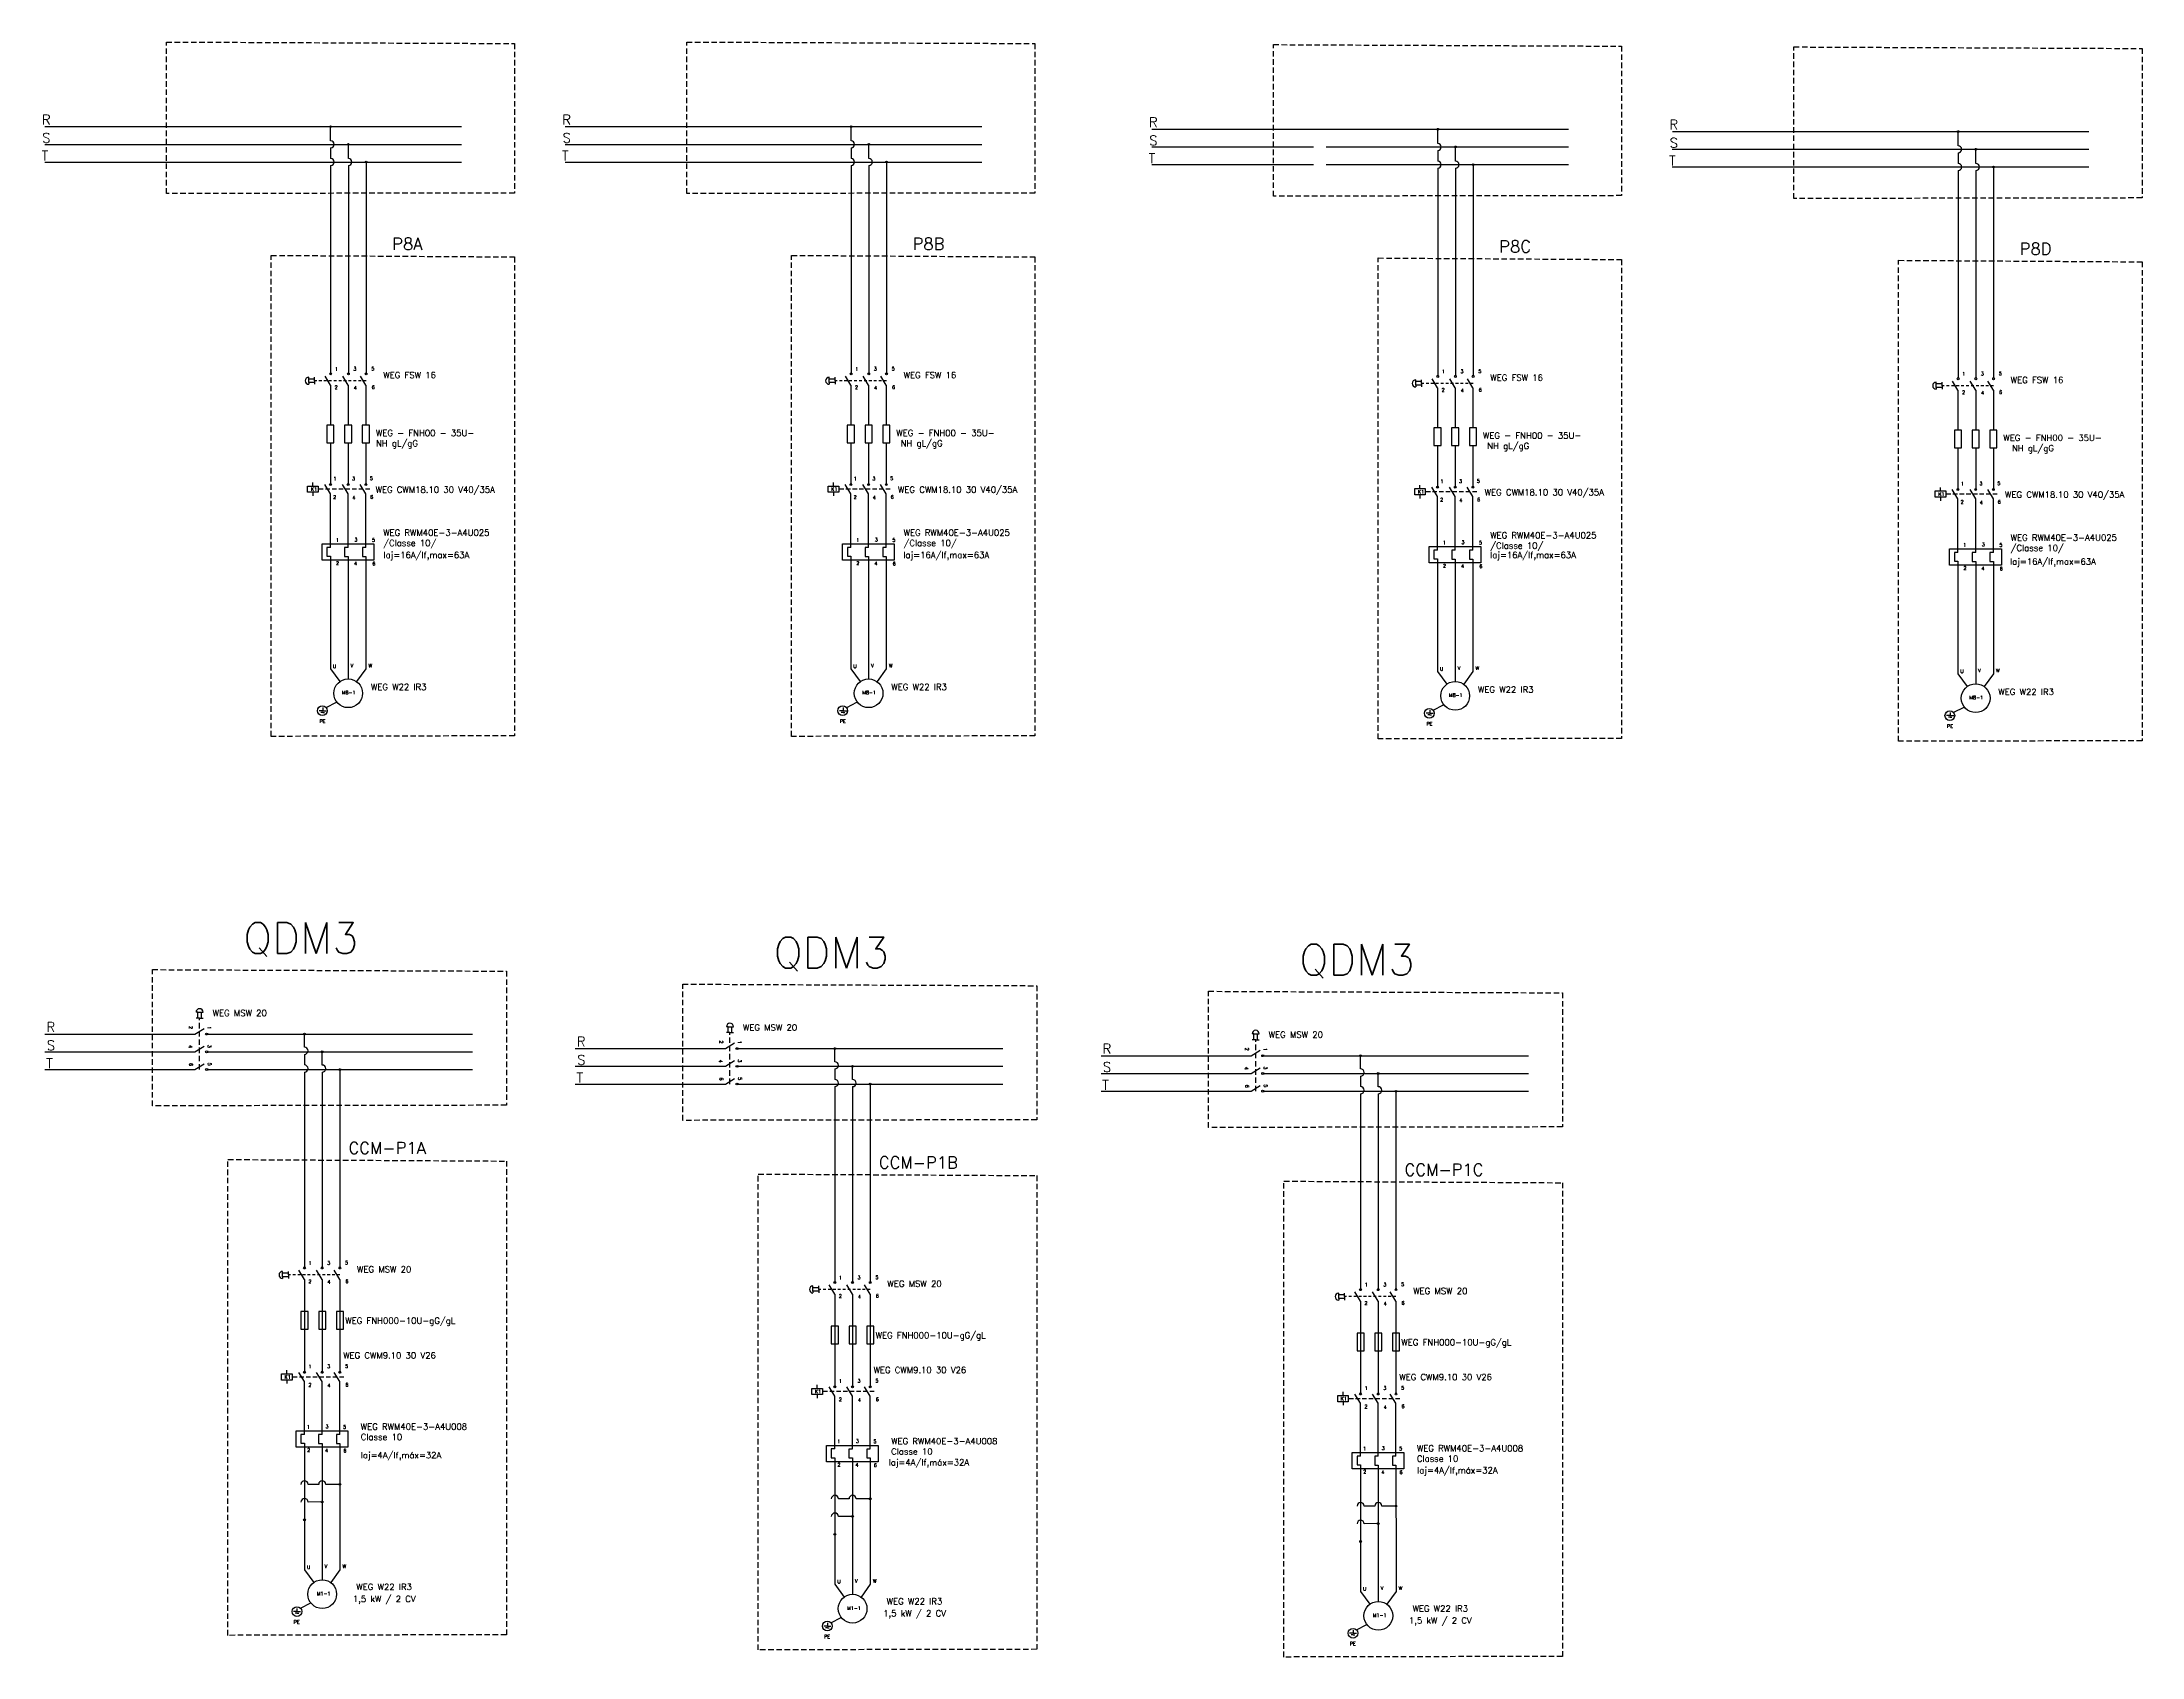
# Model space of a CAD drawing. Extents: x -259 to 641, y -96 to 322.
# Drawn here: x -259.5 to -163.7, y 71.9 to 145.6 of the extents above; entities that cross this region are included whole.
import ezdxf

# ---------------------------------------------------------------- set-up
doc = ezdxf.new("R2010")
doc.units = 0
doc.header["$MEASUREMENT"] = 0
doc.linetypes.add('DASHED2', pattern=[0.375, 0.25, -0.125])
doc.linetypes.add('HIDDEN', pattern=[0.375, 0.25, -0.125])
doc.layers.add('_COTAS', color=4, linetype='Continuous')
doc.layers.add('ELET_TRIFILAR_TEXTO', color=4, linetype='Continuous')
doc.layers.add('ELET_TRIFILAR_DESENHO', color=5, linetype='Continuous', plot=False)
doc.styles.add('ROMANS', font='romans')

# ---------------------------------------------------------------- blocks, each defined once
blk = doc.blocks.new('Nome - Contatos')
at = {"layer": 'ELET_TRIFILAR_TEXTO', "linetype": 'Continuous', "char_height": 0.2, "attachment_point": 1, "style": 'ROMANS'}
for s, insert in [('1', (142.46, 124.18)), ('3', (143.51, 124.19)), ('5', (144.52, 124.2)), ('2', (142.45, 123.14)), ('4', (143.53, 123.11)), ('6', (144.54, 123.15))]:
    blk.add_mtext_dynamic_manual_height_columns(s, width=0.3117, gutter_width=1.9, heights=[0.262], dxfattribs=dict(at, insert=insert))
blk = doc.blocks.new('Contator')
at = {"layer": 'ELET_TRIFILAR_DESENHO', "linetype": 'Continuous'}
for p, q in [((150.05, 112), (150.05, 112.2)), ((150.05, 111.65), (150.05, 111.45)), ((151.04, 111.56), (150.72, 112.08)), ((150.99, 112.13), (151.09, 112.13)), ((152.04, 111.56), (151.72, 112.08)), ((151.99, 112.13), (152.09, 112.13)), ((153.04, 111.56), (152.72, 112.08)), ((152.99, 112.13), (153.09, 112.13))]:
    blk.add_line(p, q, dxfattribs=at)
at = {"layer": 'ELET_TRIFILAR_DESENHO', "linetype": 'DASHED2'}
blk.add_line((153.26, 111.82), (150.35, 111.82), dxfattribs=at)
at = {"layer": 'ELET_TRIFILAR_DESENHO', "linetype": 'Continuous'}
blk.add_lwpolyline([(149.75, 112), (150.35, 112), (150.35, 111.65), (149.75, 111.65)], close=True, dxfattribs=at)
for centre in [(151.04, 112.08), (152.04, 112.08), (153.04, 112.08)]:
    blk.add_circle(centre, 0.05, dxfattribs=at)
blk = doc.blocks.new('Rele Termico')
at = {"layer": 'ELET_TRIFILAR_DESENHO', "linetype": 'Continuous'}
for p, q in [((151.04, 108.82), (150.84, 108.82)), ((150.84, 108.82), (150.84, 108.32)), ((150.84, 108.32), (151.04, 108.32)), ((152.04, 108.81), (151.84, 108.81)), ((151.84, 108.81), (151.84, 108.31)), ((151.84, 108.31), (152.04, 108.31)), ((153.04, 108.81), (152.84, 108.81)), ((152.84, 108.81), (152.84, 108.31)), ((152.84, 108.31), (153.04, 108.31))]:
    blk.add_line(p, q, dxfattribs=at)
blk.add_lwpolyline([(150.57, 109.02), (153.49, 109.02), (153.49, 108.1), (150.57, 108.1)], close=True, dxfattribs=at)
blk = doc.blocks.new('Nome - Termico')
at = {"layer": 'ELET_TRIFILAR_TEXTO', "linetype": 'Continuous', "char_height": 0.2, "attachment_point": 1, "style": 'ROMANS'}
for s, insert in [('1', (149.77, 110.74)), ('3', (150.82, 110.76)), ('5', (151.81, 110.74)), ('2', (149.78, 109.43)), ('4', (150.8, 109.41)), ('6', (151.83, 109.4))]:
    blk.add_mtext_dynamic_manual_height_columns(s, width=0.3117, gutter_width=1.9, heights=[0.262], dxfattribs=dict(at, insert=insert))
blk = doc.blocks.new('Fusíveis')
at = {"layer": 'ELET_TRIFILAR_DESENHO', "linetype": 'Continuous'}
for p, q in [((143.68, 121.38), (143.48, 121.38)), ((143.48, 121.38), (143.48, 120.38)), ((143.88, 121.38), (143.68, 121.38)), ((143.88, 120.38), (143.88, 121.38)), ((144.68, 121.38), (144.48, 121.38)), ((144.48, 121.38), (144.48, 120.38)), ((144.88, 121.38), (144.68, 121.38)), ((144.88, 120.38), (144.88, 121.38)), ((145.68, 121.38), (145.48, 121.38)), ((145.48, 121.38), (145.48, 120.38)), ((145.88, 121.38), (145.68, 121.38)), ((145.88, 120.38), (145.88, 121.38)), ((143.48, 120.38), (143.88, 120.38)), ((144.48, 120.38), (144.88, 120.38)), ((145.48, 120.38), (145.88, 120.38))]:
    blk.add_line(p, q, dxfattribs=at)

msp = doc.modelspace()

# ---------------------------------------------------------------- hatches: boundary and pattern name
at = {"layer": 'ELET_TRIFILAR_DESENHO', "linetype": 'Continuous'}
h = msp.add_hatch(color=256, dxfattribs=at)
h.dxf.hatch_style = 1
h.paths.add_polyline_path([(-246.267, 141.72, 1), (-246.348, 141.72, 1)])
h = msp.add_hatch(color=256, dxfattribs=at)
h.dxf.hatch_style = 1
h.paths.add_polyline_path([(-245.459, 140.912, 1), (-245.54, 140.912, 1)])
h = msp.add_hatch(color=256, dxfattribs=at)
h.dxf.hatch_style = 1
h.paths.add_polyline_path([(-222.527, 141.72, 1), (-222.607, 141.72, 1)])
h = msp.add_hatch(color=256, dxfattribs=at)
h.dxf.hatch_style = 1
h.paths.add_polyline_path([(-221.719, 140.912, 1), (-221.799, 140.912, 1)])
h = msp.add_hatch(color=256, dxfattribs=at)
h.dxf.hatch_style = 1
h.paths.add_polyline_path([(-195.764, 141.601, 1), (-195.845, 141.601, 1)])
h = msp.add_hatch(color=256, dxfattribs=at)
h.dxf.hatch_style = 1
h.paths.add_polyline_path([(-194.956, 140.793, 1), (-195.037, 140.793, 1)])
h = msp.add_hatch(color=256, dxfattribs=at)
h.dxf.hatch_style = 1
h.paths.add_polyline_path([(-172.022, 141.495, 1), (-172.103, 141.495, 1)])
h = msp.add_hatch(color=256, dxfattribs=at)
h.dxf.hatch_style = 1
h.paths.add_polyline_path([(-244.732, 140.105), (-244.651, 140.105, 1)])
h.paths.add_polyline_path([(-244.692, 140.105), (-244.692, 140.064, 0.414214), (-244.651, 140.105)])
h.paths.add_polyline_path([(-244.692, 140.064), (-244.692, 140.105), (-244.732, 140.105, 0.414214)])
h = msp.add_hatch(color=256, dxfattribs=at)
h.dxf.hatch_style = 1
h.paths.add_polyline_path([(-220.992, 140.105), (-220.911, 140.105, 1)])
h.paths.add_polyline_path([(-220.951, 140.105), (-220.951, 140.064, 0.414214), (-220.911, 140.105)])
h.paths.add_polyline_path([(-220.951, 140.064), (-220.951, 140.105), (-220.992, 140.105, 0.414214)])
h = msp.add_hatch(color=256, dxfattribs=at)
h.dxf.hatch_style = 1
h.paths.add_polyline_path([(-194.229, 139.985), (-194.148, 139.985, 1)])
h.paths.add_polyline_path([(-194.189, 139.985), (-194.189, 139.945, 0.414214), (-194.148, 139.985)])
h.paths.add_polyline_path([(-194.189, 139.945), (-194.189, 139.985), (-194.229, 139.985, 0.414214)])
h = msp.add_hatch(color=256, dxfattribs=at)
h.dxf.hatch_style = 1
h.paths.add_polyline_path([(-171.214, 140.687, 1), (-171.295, 140.687, 1)])
h = msp.add_hatch(color=256, dxfattribs=at)
h.dxf.hatch_style = 1
h.paths.add_polyline_path([(-170.487, 139.879), (-170.407, 139.879, 1)])
h.paths.add_polyline_path([(-170.447, 139.879), (-170.447, 139.839, 0.414214), (-170.407, 139.879)])
h.paths.add_polyline_path([(-170.447, 139.839), (-170.447, 139.879), (-170.487, 139.879, 0.414214)])
h = msp.add_hatch(color=256, dxfattribs=at)
h.dxf.hatch_style = 1
h.paths.add_polyline_path([(-247.462, 100.314, 1), (-247.543, 100.314, 1)])
h = msp.add_hatch(color=256, dxfattribs=at)
h.dxf.hatch_style = 1
h.paths.add_polyline_path([(-223.267, 99.652, 1), (-223.348, 99.652, 1)])
h = msp.add_hatch(color=256, dxfattribs=at)
h.dxf.hatch_style = 1
h.paths.add_polyline_path([(-246.654, 99.506, 1), (-246.735, 99.506, 1)])
h = msp.add_hatch(color=256, dxfattribs=at)
h.dxf.hatch_style = 1
h.paths.add_polyline_path([(-245.928, 98.695), (-245.847, 98.695, 1)])
h.paths.add_polyline_path([(-245.887, 98.695), (-245.887, 98.655, 0.414214), (-245.847, 98.695)])
h.paths.add_polyline_path([(-245.887, 98.655), (-245.887, 98.695), (-245.928, 98.695, 0.414214)])
h = msp.add_hatch(color=256, dxfattribs=at)
h.dxf.hatch_style = 1
h.paths.add_polyline_path([(-222.459, 98.844, 1), (-222.54, 98.844, 1)])
h = msp.add_hatch(color=256, dxfattribs=at)
h.dxf.hatch_style = 1
h.paths.add_polyline_path([(-199.282, 99.326, 1), (-199.363, 99.326, 1)])
h = msp.add_hatch(color=256, dxfattribs=at)
h.dxf.hatch_style = 1
h.paths.add_polyline_path([(-221.733, 98.033), (-221.652, 98.033, 1)])
h.paths.add_polyline_path([(-221.692, 98.033), (-221.692, 97.992, 0.414214), (-221.652, 98.033)])
h.paths.add_polyline_path([(-221.692, 97.992), (-221.692, 98.033), (-221.733, 98.033, 0.414214)])
h = msp.add_hatch(color=256, dxfattribs=at)
h.dxf.hatch_style = 1
h.paths.add_polyline_path([(-198.475, 98.518, 1), (-198.555, 98.518, 1)])
h = msp.add_hatch(color=256, dxfattribs=at)
h.dxf.hatch_style = 1
h.paths.add_polyline_path([(-197.748, 97.707), (-197.668, 97.707, 1)])
h.paths.add_polyline_path([(-197.708, 97.707), (-197.708, 97.666, 0.414214), (-197.668, 97.707)])
h.paths.add_polyline_path([(-197.708, 97.666), (-197.708, 97.707), (-197.748, 97.707, 0.414214)])
h = msp.add_hatch(color=256, dxfattribs=at)
h.dxf.hatch_style = 1
h.paths.add_polyline_path([(-245.927, 79.77, -1), (-245.846, 79.77, -1)])
h = msp.add_hatch(color=256, dxfattribs=at)
h.dxf.hatch_style = 1
h.paths.add_polyline_path([(-246.654, 78.968, 1), (-246.735, 78.968, 1)])
h = msp.add_hatch(color=256, dxfattribs=at)
h.dxf.hatch_style = 1
h.paths.add_polyline_path([(-221.732, 79.107, -1), (-221.651, 79.107, -1)])
h = msp.add_hatch(color=256, dxfattribs=at)
h.dxf.hatch_style = 1
h.paths.add_polyline_path([(-197.748, 78.781, -1), (-197.667, 78.781, -1)])
h = msp.add_hatch(color=256, dxfattribs=at)
h.dxf.hatch_style = 1
h.paths.add_polyline_path([(-247.462, 78.151, 1), (-247.543, 78.151, 1)])
h = msp.add_hatch(color=256, dxfattribs=at)
h.dxf.hatch_style = 1
h.paths.add_polyline_path([(-222.459, 78.306, 1), (-222.54, 78.306, 1)])
h = msp.add_hatch(color=256, dxfattribs=at)
h.dxf.hatch_style = 1
h.paths.add_polyline_path([(-198.475, 77.98, 1), (-198.556, 77.98, 1)])
h = msp.add_hatch(color=256, dxfattribs=at)
h.dxf.hatch_style = 1
h.paths.add_polyline_path([(-223.267, 77.488, 1), (-223.348, 77.488, 1)])
h = msp.add_hatch(color=256, dxfattribs=at)
h.dxf.hatch_style = 1
h.paths.add_polyline_path([(-199.283, 77.162, 1), (-199.364, 77.162, 1)])

# ---------------------------------------------------------------- linework, layer by layer
for p, q in [((-259.35, 140.912), (-251.404, 140.912)), ((-259.343, 141.72), (-251.404, 141.72)), ((-251.404, 141.72), (-240.337, 141.72)), ((-251.404, 140.912), (-240.337, 140.912)), ((-246.308, 141.074), (-246.308, 141.72)), ((-245.5, 140.266), (-245.5, 140.912)), ((-235.609, 140.912), (-227.663, 140.912)), ((-235.602, 141.72), (-227.663, 141.72)), ((-227.663, 141.72), (-216.597, 141.72)), ((-227.663, 140.912), (-216.597, 140.912)), ((-222.567, 141.074), (-222.567, 141.72)), ((-221.759, 140.266), (-221.759, 140.912)), ((-208.84, 141.601), (-200.9, 141.601)), ((-200.9, 141.601), (-189.834, 141.601)), ((-195.804, 140.955), (-195.804, 141.601)), ((-185.098, 141.495), (-177.159, 141.495)), ((-177.159, 141.495), (-166.093, 141.495)), ((-172.063, 140.849), (-172.063, 141.495)), ((-259.35, 140.105), (-251.404, 140.105)), ((-251.404, 140.105), (-240.337, 140.105)), ((-246.308, 140.751), (-246.308, 140.266)), ((-246.308, 139.943), (-246.308, 134.972)), ((-245.5, 139.943), (-245.5, 134.972)), ((-244.692, 140.105), (-244.692, 134.972)), ((-235.609, 140.105), (-227.663, 140.105)), ((-227.663, 140.105), (-216.597, 140.105)), ((-222.567, 140.751), (-222.567, 140.266)), ((-222.567, 139.943), (-222.567, 134.972)), ((-221.759, 139.943), (-221.759, 134.972)), ((-220.951, 140.105), (-220.951, 134.972)), ((-208.847, 140.793), (-201.464, 140.793)), ((-208.847, 139.985), (-201.464, 139.985)), ((-200.9, 140.793), (-189.834, 140.793)), ((-200.9, 139.985), (-189.834, 139.985)), ((-195.804, 140.632), (-195.804, 140.147)), ((-194.997, 140.147), (-194.997, 140.793)), ((-194.189, 139.985), (-194.189, 134.853)), ((-185.105, 140.687), (-177.159, 140.687)), ((-185.105, 139.879), (-177.159, 139.879)), ((-177.159, 140.687), (-166.093, 140.687)), ((-177.159, 139.879), (-166.093, 139.879)), ((-172.063, 140.526), (-172.063, 140.041)), ((-171.255, 140.041), (-171.255, 140.687)), ((-170.447, 139.879), (-170.447, 134.747)), ((-195.804, 139.824), (-195.804, 134.853)), ((-194.997, 139.824), (-194.997, 134.853)), ((-172.063, 139.718), (-172.063, 134.747)), ((-171.255, 139.718), (-171.255, 134.747)), ((-246.308, 134.972), (-246.308, 130.479)), ((-245.5, 134.972), (-245.5, 130.479)), ((-244.692, 134.972), (-244.692, 130.479)), ((-222.567, 134.972), (-222.567, 130.479)), ((-221.759, 134.972), (-221.759, 130.479)), ((-220.951, 134.972), (-220.951, 130.479)), ((-195.804, 134.853), (-195.804, 130.36)), ((-194.997, 134.853), (-194.997, 130.36)), ((-194.189, 134.853), (-194.189, 130.36)), ((-172.063, 134.747), (-172.063, 130.254)), ((-171.255, 134.747), (-171.255, 130.254)), ((-170.447, 134.747), (-170.447, 130.254)), ((-246.314, 129.925), (-246.565, 130.334)), ((-246.348, 130.477), (-246.266, 130.477)), ((-245.506, 129.925), (-245.757, 130.334)), ((-245.54, 130.477), (-245.458, 130.477)), ((-244.698, 129.925), (-244.949, 130.334)), ((-244.732, 130.477), (-244.65, 130.477)), ((-222.574, 129.925), (-222.824, 130.334)), ((-222.607, 130.477), (-222.525, 130.477)), ((-221.766, 129.925), (-222.016, 130.334)), ((-221.799, 130.477), (-221.718, 130.477)), ((-220.958, 129.925), (-221.209, 130.334)), ((-220.991, 130.477), (-220.91, 130.477)), ((-195.844, 130.358), (-195.763, 130.358)), ((-195.037, 130.358), (-194.955, 130.358)), ((-194.229, 130.358), (-194.147, 130.358)), ((-246.314, 129.925), (-246.315, 128.097)), ((-245.506, 129.925), (-245.507, 128.097)), ((-244.698, 129.925), (-244.699, 128.097)), ((-222.574, 129.925), (-222.574, 128.097)), ((-221.766, 129.925), (-221.766, 128.097)), ((-220.958, 129.925), (-220.958, 128.097)), ((-195.811, 129.806), (-196.062, 130.215)), ((-195.811, 129.806), (-195.812, 127.978)), ((-195.003, 129.806), (-195.254, 130.215)), ((-195.003, 129.806), (-195.004, 127.978)), ((-194.195, 129.806), (-194.446, 130.215)), ((-194.195, 129.806), (-194.196, 127.978)), ((-172.069, 129.7), (-172.32, 130.109)), ((-172.103, 130.252), (-172.021, 130.252)), ((-172.069, 129.7), (-172.07, 127.872)), ((-171.262, 129.7), (-171.512, 130.109)), ((-171.295, 130.252), (-171.213, 130.252)), ((-171.262, 129.7), (-171.262, 127.872)), ((-170.454, 129.7), (-170.704, 130.109)), ((-170.487, 130.252), (-170.406, 130.252)), ((-170.454, 129.7), (-170.454, 127.872)), ((-246.315, 127.289), (-246.315, 125.428)), ((-245.507, 127.289), (-245.507, 125.428)), ((-244.699, 127.289), (-244.699, 125.428)), ((-222.574, 127.289), (-222.575, 125.428)), ((-221.766, 127.289), (-221.767, 125.428)), ((-220.959, 127.289), (-220.959, 125.428)), ((-195.812, 127.17), (-195.812, 125.309)), ((-195.004, 127.17), (-195.004, 125.309)), ((-194.196, 127.17), (-194.196, 125.309)), ((-172.07, 127.064), (-172.07, 125.203)), ((-171.262, 127.064), (-171.262, 125.203)), ((-170.454, 127.064), (-170.454, 125.203)), ((-245.507, 122.511), (-245.507, 124.967)), ((-244.699, 122.511), (-244.699, 124.967)), ((-221.767, 122.511), (-221.767, 124.967)), ((-220.959, 122.511), (-220.959, 124.967)), ((-195.004, 122.392), (-195.004, 124.848)), ((-194.196, 122.392), (-194.196, 124.848)), ((-171.262, 122.286), (-171.262, 124.742)), ((-170.454, 122.286), (-170.454, 124.742)), ((-246.315, 122.116), (-246.315, 117.921)), ((-245.507, 122.107), (-245.507, 117.464)), ((-244.699, 122.107), (-244.699, 117.921)), ((-222.575, 122.116), (-222.575, 117.921)), ((-221.767, 122.107), (-221.767, 117.464)), ((-220.959, 122.107), (-220.959, 117.921)), ((-195.812, 121.997), (-195.812, 117.802)), ((-195.004, 121.988), (-195.004, 117.345)), ((-194.196, 121.988), (-194.196, 117.802)), ((-172.07, 121.891), (-172.07, 117.696)), ((-171.262, 121.882), (-171.262, 117.239)), ((-170.454, 121.882), (-170.454, 117.696)), ((-246.315, 117.921), (-246.315, 116.978)), ((-244.699, 117.921), (-244.699, 116.978)), ((-222.575, 117.921), (-222.575, 116.978)), ((-220.959, 117.921), (-220.959, 116.978)), ((-246.315, 116.978), (-245.892, 116.396)), ((-245.507, 117.464), (-245.507, 116.521)), ((-244.699, 116.978), (-245.122, 116.396)), ((-222.575, 116.978), (-222.152, 116.396)), ((-221.767, 117.464), (-221.767, 116.521)), ((-220.959, 116.978), (-221.381, 116.396)), ((-195.812, 117.802), (-195.812, 116.859)), ((-195.004, 117.345), (-195.004, 116.401)), ((-194.196, 117.802), (-194.196, 116.859)), ((-172.07, 117.696), (-172.07, 116.753)), ((-171.262, 117.239), (-171.262, 116.296)), ((-170.454, 117.696), (-170.454, 116.753)), ((-195.812, 116.859), (-195.389, 116.276)), ((-194.196, 116.859), (-194.619, 116.276)), ((-172.07, 116.753), (-171.648, 116.171)), ((-170.454, 116.753), (-170.877, 116.171)), ((-246.67, 115.07), (-246.833, 115.07)), ((-246.67, 114.994), (-246.752, 114.994)), ((-246.67, 115.214), (-246.67, 115.07)), ((-246.67, 115.07), (-246.508, 115.07)), ((-246.67, 114.994), (-246.589, 114.994)), ((-246.508, 115.221), (-246.036, 115.462)), ((-222.93, 115.07), (-223.092, 115.07)), ((-222.93, 114.994), (-223.011, 114.994)), ((-222.93, 115.214), (-222.93, 115.07)), ((-222.93, 115.07), (-222.767, 115.07)), ((-222.93, 114.994), (-222.849, 114.994)), ((-222.767, 115.221), (-222.296, 115.462)), ((-196.167, 115.095), (-196.167, 114.951)), ((-196.005, 115.101), (-195.533, 115.343)), ((-172.426, 114.989), (-172.426, 114.845)), ((-172.263, 114.996), (-171.791, 115.237)), ((-196.167, 114.951), (-196.33, 114.951)), ((-196.167, 114.875), (-196.249, 114.875)), ((-196.167, 114.951), (-196.005, 114.951)), ((-196.167, 114.875), (-196.086, 114.875)), ((-172.426, 114.845), (-172.588, 114.845)), ((-172.426, 114.769), (-172.507, 114.769)), ((-172.426, 114.845), (-172.263, 114.845)), ((-172.426, 114.769), (-172.344, 114.769)), ((-252.287, 101.046), (-252.449, 101.046)), ((-252.287, 101.046), (-252.125, 101.046)), ((-259.343, 100.314), (-252.497, 100.314)), ((-252.497, 100.314), (-252.077, 100.572)), ((-252.497, 99.507), (-252.077, 99.765)), ((-251.933, 100.355), (-251.933, 100.273)), ((-251.933, 100.314), (-239.837, 100.314)), ((-247.502, 99.713), (-247.502, 100.314)), ((-235.148, 99.652), (-228.302, 99.652)), ((-228.302, 99.652), (-227.882, 99.91)), ((-228.092, 100.384), (-228.253, 100.384)), ((-228.092, 100.384), (-227.93, 100.384)), ((-227.738, 99.692), (-227.738, 99.611)), ((-227.738, 99.651), (-215.642, 99.652)), ((-223.307, 99.05), (-223.307, 99.652)), ((-204.108, 100.058), (-204.269, 100.058)), ((-204.108, 100.058), (-203.946, 100.058)), ((-259.343, 99.507), (-252.497, 99.507)), ((-259.343, 98.699), (-252.497, 98.699)), ((-252.497, 98.699), (-252.077, 98.957)), ((-251.933, 99.547), (-251.933, 99.466)), ((-251.933, 99.507), (-239.837, 99.507)), ((-251.933, 98.739), (-251.933, 98.658)), ((-251.933, 98.699), (-239.837, 98.699)), ((-247.502, 99.39), (-247.502, 98.905)), ((-246.694, 98.902), (-246.696, 99.506)), ((-245.887, 98.699), (-245.887, 93.838)), ((-235.148, 98.844), (-228.302, 98.844)), ((-228.302, 98.844), (-227.882, 99.102)), ((-227.738, 98.885), (-227.738, 98.803)), ((-227.738, 98.844), (-215.642, 98.844)), ((-223.307, 98.727), (-223.307, 98.242)), ((-222.499, 98.239), (-222.501, 98.844)), ((-211.163, 99.326), (-204.318, 99.326)), ((-204.318, 99.326), (-203.897, 99.584)), ((-204.318, 98.518), (-203.897, 98.776)), ((-203.754, 99.366), (-203.754, 99.285)), ((-203.754, 99.326), (-191.658, 99.326)), ((-199.323, 98.724), (-199.323, 99.326)), ((-247.502, 98.582), (-247.502, 93.838)), ((-246.694, 98.579), (-246.694, 93.816)), ((-235.148, 98.036), (-228.302, 98.036)), ((-228.302, 98.036), (-227.882, 98.294)), ((-227.738, 98.077), (-227.738, 97.995)), ((-227.738, 98.036), (-215.642, 98.036)), ((-223.307, 97.919), (-223.307, 93.175)), ((-222.499, 97.916), (-222.499, 93.153)), ((-221.691, 98.036), (-221.691, 93.175)), ((-211.163, 98.518), (-204.318, 98.518)), ((-204.318, 97.71), (-203.897, 97.968)), ((-203.754, 98.559), (-203.754, 98.477)), ((-203.754, 98.518), (-191.658, 98.518)), ((-203.754, 97.751), (-203.754, 97.669)), ((-199.323, 98.401), (-199.323, 97.916)), ((-198.515, 97.913), (-198.516, 98.518)), ((-211.163, 97.71), (-204.318, 97.71)), ((-203.754, 97.71), (-191.658, 97.71)), ((-199.323, 97.593), (-199.323, 92.849)), ((-198.515, 97.59), (-198.515, 92.827)), ((-197.707, 97.71), (-197.707, 92.849)), ((-247.502, 93.838), (-247.503, 89.679)), ((-246.694, 93.816), (-246.695, 89.675)), ((-245.887, 93.838), (-245.887, 89.679)), ((-223.307, 93.175), (-223.308, 89.016)), ((-222.499, 93.153), (-222.5, 89.012)), ((-221.691, 93.175), (-221.692, 89.016)), ((-199.323, 92.849), (-199.323, 88.69)), ((-198.515, 92.827), (-198.515, 88.687)), ((-197.707, 92.849), (-197.708, 88.69)), ((-247.503, 89.115), (-247.761, 89.535)), ((-247.544, 89.679), (-247.462, 89.679)), ((-247.503, 89.115), (-247.503, 84.919)), ((-246.695, 89.115), (-246.953, 89.535)), ((-246.736, 89.679), (-246.654, 89.679)), ((-246.695, 89.115), (-246.695, 84.919)), ((-245.887, 89.115), (-246.145, 89.535)), ((-245.928, 89.679), (-245.846, 89.679)), ((-245.887, 89.115), (-245.887, 84.919)), ((-223.308, 88.452), (-223.566, 88.873)), ((-223.349, 89.016), (-223.267, 89.016)), ((-223.308, 88.452), (-223.308, 84.257)), ((-222.5, 88.452), (-222.758, 88.873)), ((-222.541, 89.016), (-222.459, 89.016)), ((-222.5, 88.452), (-222.5, 84.257)), ((-221.692, 88.452), (-221.95, 88.873)), ((-221.733, 89.016), (-221.651, 89.016)), ((-221.692, 88.452), (-221.692, 84.257)), ((-199.324, 88.126), (-199.582, 88.547)), ((-199.364, 88.69), (-199.283, 88.69)), ((-198.516, 88.126), (-198.774, 88.547)), ((-198.556, 88.69), (-198.475, 88.69)), ((-197.708, 88.126), (-197.966, 88.547)), ((-197.749, 88.69), (-197.667, 88.69)), ((-199.324, 88.126), (-199.324, 83.931)), ((-198.516, 88.126), (-198.516, 83.931)), ((-197.708, 88.126), (-197.708, 83.931)), ((-246.695, 82.046), (-246.695, 84.458)), ((-245.887, 82.046), (-245.887, 84.458)), ((-222.5, 81.384), (-222.5, 83.795)), ((-221.692, 81.384), (-221.692, 83.795)), ((-198.516, 81.058), (-198.516, 83.47)), ((-197.708, 81.058), (-197.708, 83.47)), ((-247.503, 81.647), (-247.5, 76.818)), ((-246.695, 81.638), (-246.692, 76.36)), ((-245.887, 81.638), (-245.885, 76.818)), ((-223.308, 80.984), (-223.305, 76.155)), ((-222.5, 80.975), (-222.497, 75.698)), ((-221.692, 80.975), (-221.689, 76.155)), ((-199.324, 80.658), (-199.321, 75.829)), ((-198.516, 80.649), (-198.513, 75.372)), ((-197.708, 80.649), (-197.705, 75.829)), ((-247.5, 76.818), (-247.5, 75.874)), ((-245.885, 76.818), (-245.885, 75.874)), ((-247.5, 75.874), (-247.078, 75.292)), ((-246.692, 76.36), (-246.692, 75.417)), ((-245.885, 75.874), (-246.307, 75.292)), ((-223.305, 76.155), (-223.305, 75.212)), ((-222.497, 75.698), (-222.497, 74.754)), ((-221.689, 76.155), (-221.689, 75.212)), ((-199.321, 75.829), (-199.321, 74.886)), ((-197.705, 75.829), (-197.705, 74.886)), ((-223.305, 75.212), (-222.883, 74.629)), ((-221.689, 75.212), (-222.112, 74.629)), ((-199.321, 74.886), (-198.898, 74.303)), ((-198.513, 75.372), (-198.513, 74.428)), ((-197.705, 74.886), (-198.128, 74.303)), ((-247.844, 73.966), (-248.007, 73.966)), ((-247.844, 73.891), (-247.926, 73.891)), ((-247.844, 74.111), (-247.844, 73.966)), ((-247.844, 73.966), (-247.682, 73.966)), ((-247.844, 73.891), (-247.763, 73.891)), ((-247.682, 74.117), (-247.21, 74.359)), ((-223.649, 73.303), (-223.812, 73.303)), ((-223.649, 73.228), (-223.731, 73.228)), ((-223.649, 73.448), (-223.649, 73.303)), ((-223.649, 73.303), (-223.487, 73.303)), ((-223.649, 73.228), (-223.568, 73.228)), ((-223.487, 73.454), (-223.015, 73.696)), ((-199.665, 72.977), (-199.827, 72.977)), ((-199.665, 72.902), (-199.746, 72.902)), ((-199.665, 73.122), (-199.665, 72.977)), ((-199.665, 72.977), (-199.502, 72.977)), ((-199.665, 72.902), (-199.584, 72.902)), ((-199.502, 73.128), (-199.031, 73.37))]:
    msp.add_line(p, q, dxfattribs=at)
at = {"layer": 'ELET_TRIFILAR_DESENHO', "color": 254, "linetype": 'Continuous', "true_color": 0xcecce6}
for p, q in [((-247.305, 130.205), (-247.305, 130.285)), ((-247.039, 130.205), (-247.305, 130.205)), ((-247.305, 130.043), (-247.305, 130.205)), ((-247.039, 130.043), (-247.305, 130.043)), ((-247.305, 130.043), (-247.305, 129.962)), ((-247.039, 130.124), (-247.039, 130.285)), ((-247.039, 130.124), (-247.039, 129.962))]:
    msp.add_line(p, q, dxfattribs=at)
at = {"layer": 'ELET_TRIFILAR_DESENHO', "color": 254, "linetype": 'DASHED2', "ltscale": 0.5, "true_color": 0xcecce6}
msp.add_line((-244.691, 130.124), (-247.039, 130.124), dxfattribs=at)
at = {"layer": 'ELET_TRIFILAR_DESENHO', "color": 254, "linetype": 'Continuous', "true_color": 0xddb3d4}
for p, q in [((-223.564, 130.205), (-223.564, 130.285)), ((-223.298, 130.205), (-223.564, 130.205)), ((-223.564, 130.043), (-223.564, 130.205)), ((-223.298, 130.043), (-223.564, 130.043)), ((-223.564, 130.043), (-223.564, 129.962)), ((-223.298, 130.124), (-223.298, 130.285)), ((-223.298, 130.124), (-223.298, 129.962)), ((-196.802, 130.085), (-196.802, 130.166)), ((-196.536, 130.085), (-196.802, 130.085)), ((-196.802, 129.924), (-196.802, 130.085)), ((-196.536, 129.924), (-196.802, 129.924)), ((-196.802, 129.924), (-196.802, 129.843)), ((-196.536, 130.004), (-196.536, 130.166)), ((-196.536, 130.004), (-196.536, 129.843)), ((-173.06, 129.979), (-173.06, 130.06)), ((-172.794, 129.979), (-173.06, 129.979)), ((-173.06, 129.818), (-173.06, 129.979)), ((-172.794, 129.818), (-173.06, 129.818)), ((-173.06, 129.818), (-173.06, 129.737)), ((-172.794, 129.899), (-172.794, 130.06)), ((-172.794, 129.899), (-172.794, 129.737))]:
    msp.add_line(p, q, dxfattribs=at)
at = {"layer": 'ELET_TRIFILAR_DESENHO', "color": 254, "linetype": 'DASHED2', "ltscale": 0.5, "true_color": 0xddb3d4}
for p, q in [((-220.951, 130.124), (-223.298, 130.124)), ((-194.188, 130.004), (-196.536, 130.004)), ((-170.446, 129.899), (-172.794, 129.899))]:
    msp.add_line(p, q, dxfattribs=at)
at = {"layer": 'ELET_TRIFILAR_DESENHO', "color": 6, "linetype": 'Continuous'}
for p, q in [((-252.368, 101.312), (-252.449, 101.312)), ((-252.368, 101.046), (-252.368, 101.312)), ((-252.368, 101.312), (-252.206, 101.312)), ((-252.206, 101.046), (-252.206, 101.312)), ((-252.206, 101.312), (-252.125, 101.312)), ((-228.173, 100.65), (-228.253, 100.65)), ((-228.173, 100.384), (-228.173, 100.65)), ((-228.173, 100.65), (-228.011, 100.65)), ((-228.011, 100.384), (-228.011, 100.65)), ((-228.011, 100.65), (-227.93, 100.65)), ((-204.188, 100.324), (-204.269, 100.324)), ((-204.188, 100.058), (-204.188, 100.324)), ((-204.188, 100.324), (-204.027, 100.324)), ((-204.027, 100.058), (-204.027, 100.324)), ((-204.027, 100.324), (-203.946, 100.324)), ((-248.501, 89.406), (-248.501, 89.487)), ((-248.235, 89.406), (-248.501, 89.406)), ((-248.501, 89.244), (-248.501, 89.406)), ((-248.235, 89.244), (-248.501, 89.244)), ((-248.501, 89.244), (-248.501, 89.163)), ((-248.235, 89.325), (-248.235, 89.487)), ((-248.235, 89.325), (-248.235, 89.163)), ((-224.306, 88.743), (-224.306, 88.824)), ((-224.04, 88.743), (-224.306, 88.743)), ((-224.306, 88.581), (-224.306, 88.743)), ((-224.04, 88.581), (-224.306, 88.581)), ((-224.306, 88.581), (-224.306, 88.501)), ((-224.04, 88.662), (-224.04, 88.824)), ((-224.04, 88.662), (-224.04, 88.501)), ((-200.321, 88.417), (-200.321, 88.498)), ((-200.056, 88.417), (-200.321, 88.417)), ((-200.321, 88.255), (-200.321, 88.417)), ((-200.056, 88.255), (-200.321, 88.255)), ((-200.321, 88.255), (-200.321, 88.175)), ((-200.056, 88.336), (-200.056, 88.498)), ((-200.056, 88.336), (-200.056, 88.175))]:
    msp.add_line(p, q, dxfattribs=at)
at = {"layer": 'ELET_TRIFILAR_DESENHO', "color": 6, "linetype": 'DASHED2'}
for p, q in [((-252.287, 98.699), (-252.287, 101.046)), ((-228.092, 98.036), (-228.092, 100.384)), ((-204.108, 97.71), (-204.108, 100.058))]:
    msp.add_line(p, q, dxfattribs=at)
at = {"layer": 'ELET_TRIFILAR_DESENHO', "color": 6, "linetype": 'DASHED2', "ltscale": 0.5}
for p, q in [((-245.887, 89.325), (-248.235, 89.325)), ((-221.692, 88.662), (-224.04, 88.662)), ((-197.708, 88.336), (-200.056, 88.336))]:
    msp.add_line(p, q, dxfattribs=at)
at = {"layer": 'ELET_TRIFILAR_DESENHO', "linetype": 'HIDDEN'}
for points in [[(-253.803, 145.582), (-237.919, 145.512), (-237.919, 138.69), (-253.803, 138.665)], [(-230.062, 145.582), (-214.178, 145.512), (-214.178, 138.69), (-230.062, 138.665)], [(-203.3, 145.463), (-187.416, 145.392), (-187.416, 138.571), (-203.3, 138.546)], [(-179.558, 145.357), (-163.674, 145.286), (-163.674, 138.465), (-179.558, 138.44)], [(-249.023, 135.847), (-237.919, 135.776), (-237.919, 113.923), (-249.023, 113.898)], [(-225.283, 135.847), (-214.178, 135.776), (-214.178, 113.923), (-225.283, 113.898)], [(-198.52, 135.727), (-187.416, 135.656), (-187.416, 113.804), (-198.52, 113.779)], [(-174.779, 135.621), (-163.674, 135.551), (-163.674, 113.698), (-174.779, 113.673)], [(-254.44, 103.256), (-238.292, 103.185), (-238.292, 97.066), (-254.44, 97.041)], [(-230.245, 102.593), (-214.097, 102.522), (-214.097, 96.403), (-230.245, 96.378)], [(-206.261, 102.267), (-190.113, 102.197), (-190.113, 96.077), (-206.261, 96.052)], [(-250.997, 94.592), (-238.292, 94.521), (-238.292, 72.905), (-250.997, 72.88)], [(-226.802, 93.929), (-214.097, 93.858), (-214.097, 72.242), (-226.802, 72.217)], [(-202.817, 93.603), (-190.113, 93.532), (-190.113, 71.917), (-202.817, 71.891)]]:
    msp.add_lwpolyline(points, close=True, dxfattribs=at)
at = {"layer": 'ELET_TRIFILAR_DESENHO', "linetype": 'Continuous'}
for points in [[(-246.315, 122.52), (-246.315, 124.967)], [(-222.575, 122.52), (-222.575, 124.967)], [(-195.812, 122.401), (-195.812, 124.848)], [(-172.07, 122.295), (-172.07, 124.742)], [(-247.503, 82.051), (-247.503, 84.458)], [(-223.308, 81.388), (-223.308, 83.795)], [(-199.324, 81.062), (-199.324, 83.47)], [(-246.854, 79.77), (-247.339, 79.77)], [(-245.927, 79.77), (-246.531, 79.77)], [(-246.695, 78.968), (-247.339, 78.962)], [(-222.659, 79.107), (-223.144, 79.107)], [(-221.732, 79.107), (-222.336, 79.107)], [(-198.674, 78.781), (-199.159, 78.781)], [(-197.748, 78.781), (-198.351, 78.781)], [(-222.5, 78.306), (-223.144, 78.299)], [(-198.515, 77.98), (-199.159, 77.973)]]:
    msp.add_lwpolyline(points, dxfattribs=at)
for centre, radius in [((-246.308, 141.72), 0.0404), ((-245.5, 140.912), 0.0404), ((-222.567, 141.72), 0.0404), ((-221.759, 140.912), 0.0404), ((-195.804, 141.601), 0.0404), ((-194.997, 140.793), 0.0404), ((-172.063, 141.495), 0.0404), ((-244.692, 140.105), 0.0404), ((-220.951, 140.105), 0.0404), ((-194.189, 139.985), 0.0404), ((-171.255, 140.687), 0.0404), ((-170.447, 139.879), 0.0404), ((-246.307, 130.437), 0.0404), ((-245.499, 130.437), 0.0404), ((-244.691, 130.437), 0.0404), ((-222.566, 130.437), 0.0404), ((-221.759, 130.437), 0.0404), ((-220.951, 130.437), 0.0404), ((-195.804, 130.318), 0.0404), ((-194.996, 130.318), 0.0404), ((-194.188, 130.318), 0.0404), ((-172.062, 130.212), 0.0404), ((-171.254, 130.212), 0.0404), ((-170.446, 130.212), 0.0404), ((-245.507, 115.865), 0.656), ((-221.767, 115.865), 0.656), ((-195.004, 115.746), 0.656), ((-171.262, 115.64), 0.656), ((-246.686, 115.07), 0.222), ((-222.946, 115.07), 0.222), ((-196.183, 114.951), 0.222), ((-172.441, 114.845), 0.222), ((-251.974, 100.314), 0.0404), ((-247.502, 100.314), 0.0404), ((-227.779, 99.652), 0.0404), ((-223.307, 99.652), 0.0404), ((-251.974, 99.507), 0.0404), ((-251.974, 98.699), 0.0404), ((-246.694, 99.506), 0.0404), ((-245.887, 98.695), 0.0404), ((-227.779, 98.844), 0.0404), ((-222.499, 98.844), 0.0404), ((-203.794, 99.326), 0.0404), ((-199.323, 99.326), 0.0404), ((-227.779, 98.036), 0.0404), ((-221.692, 98.033), 0.0404), ((-203.794, 98.518), 0.0404), ((-203.794, 97.71), 0.0404), ((-198.515, 98.518), 0.0404), ((-197.708, 97.707), 0.0404), ((-247.503, 89.638), 0.0404), ((-246.695, 89.638), 0.0404), ((-245.887, 89.638), 0.0404), ((-223.308, 88.975), 0.0404), ((-222.5, 88.975), 0.0404), ((-221.692, 88.975), 0.0404), ((-199.324, 88.649), 0.0404), ((-198.516, 88.649), 0.0404), ((-197.708, 88.649), 0.0404), ((-245.887, 79.77), 0.0404), ((-246.695, 78.968), 0.0404), ((-221.692, 79.107), 0.0404), ((-197.707, 78.781), 0.0404), ((-247.503, 78.151), 0.0404), ((-222.5, 78.306), 0.0404), ((-198.515, 77.98), 0.0404), ((-223.308, 77.488), 0.0404), ((-199.323, 77.162), 0.0404), ((-246.692, 74.761), 0.656), ((-222.497, 74.098), 0.656), ((-247.844, 73.966), 0.222), ((-198.513, 73.773), 0.656), ((-223.649, 73.303), 0.222), ((-199.665, 72.977), 0.222)]:
    msp.add_circle(centre, radius, dxfattribs=at)
for centre, start, end in [((-246.308, 140.912), 270, 90), ((-222.567, 140.912), 270, 90), ((-195.804, 140.793), 270, 90), ((-172.063, 140.687), 270, 90), ((-246.308, 140.105), 270, 90), ((-245.5, 140.105), 270, 90), ((-222.567, 140.105), 270, 90), ((-221.759, 140.105), 270, 90), ((-195.804, 139.985), 270, 90), ((-194.997, 139.985), 270, 90), ((-172.063, 139.879), 270, 90), ((-171.255, 139.879), 270, 90), ((-247.502, 99.551), 270, 90), ((-247.502, 98.743), 270, 90), ((-246.694, 98.741), 270, 90), ((-223.307, 98.888), 270, 90), ((-199.323, 98.562), 270, 90), ((-223.307, 98.08), 270, 90), ((-222.499, 98.078), 270, 90), ((-199.323, 97.755), 270, 90), ((-198.515, 97.752), 270, 90), ((-247.5, 79.77), 0, 180), ((-246.692, 79.77), 0, 180), ((-247.5, 78.962), 0, 180), ((-223.305, 79.107), 0, 180), ((-222.497, 79.107), 0, 180), ((-199.321, 78.781), 0, 180), ((-198.513, 78.781), 0, 180), ((-223.305, 78.299), 0, 180), ((-199.321, 77.973), 0, 180)]:
    msp.add_arc(centre, 0.162, start, end, dxfattribs=at)
at = {"layer": 'ELET_TRIFILAR_DESENHO', "color": 254, "linetype": 'Continuous', "true_color": 0xcecce6}
msp.add_arc((-247.305, 130.124), 0.162, 90, 270, dxfattribs=at)
at = {"layer": 'ELET_TRIFILAR_DESENHO', "color": 254, "linetype": 'Continuous', "true_color": 0xddb3d4}
for centre in [(-223.564, 130.124), (-196.802, 130.004), (-173.06, 129.899)]:
    msp.add_arc(centre, 0.162, 90, 270, dxfattribs=at)
at = {"layer": 'ELET_TRIFILAR_DESENHO', "color": 6, "linetype": 'Continuous'}
for centre, start, end in [((-252.287, 101.312), 0, 180), ((-228.092, 100.65), 0, 180), ((-204.108, 100.324), 0, 180), ((-248.501, 89.325), 90, 270), ((-224.306, 88.662), 90, 270), ((-200.321, 88.336), 90, 270)]:
    msp.add_arc(centre, 0.162, start, end, dxfattribs=at)

# ---------------------------------------------------------------- block references
at = {"layer": '_COTAS', "linetype": 'Continuous', "xscale": 0.8079180569963671, "yscale": 0.8079180569963671, "zscale": 0.8079180569963671}
for name, p in [('Nome - Contatos', (-361.215, 30.418)), ('Nome - Contatos', (-337.474, 30.418)), ('Nome - Contatos', (-310.712, 30.299)), ('Nome - Contatos', (-286.97, 30.193)), ('Nome - Contatos', (-361.281, 25.409)), ('Nome - Contatos', (-337.54, 25.409)), ('Nome - Contatos', (-310.778, 25.29)), ('Nome - Contatos', (-287.036, 25.184)), ('Nome - Termico', (-367.075, 33.472)), ('Nome - Termico', (-343.334, 33.472)), ('Nome - Termico', (-316.572, 33.353)), ('Nome - Termico', (-292.83, 33.247)), ('Nome - Contatos', (-362.411, -10.381)), ('Nome - Contatos', (-338.216, -11.044)), ('Nome - Contatos', (-314.231, -11.369)), ('Nome - Contatos', (-362.411, -15.1)), ('Nome - Contatos', (-338.216, -15.762)), ('Nome - Contatos', (-314.231, -16.088)), ('Nome - Termico', (-368.392, -6.997)), ('Nome - Termico', (-344.197, -7.66)), ('Nome - Termico', (-320.212, -7.986))]:
    msp.add_blockref(name, p, dxfattribs=at)
at = {"layer": '_COTAS', "linetype": 'Continuous', "xscale": 0.8079180569963671, "yscale": 0.8079180569963671, "zscale": 0.8079180569963671, "rotation": 270}
for p in [(-352.091, 215.772), (-327.896, 215.11), (-303.912, 214.784)]:
    msp.add_blockref('Nome - Contatos', p, dxfattribs=at)
at = {"layer": 'ELET_TRIFILAR_DESENHO', "linetype": 'Continuous', "xscale": 0.8079180569963671, "yscale": 0.8079180569963671, "zscale": 0.8079180569963671}
for name, p in [('Fusíveis', (-362.4, 30.03)), ('Fusíveis', (-338.659, 30.03)), ('Fusíveis', (-311.896, 29.911)), ('Fusíveis', (-288.155, 29.805)), ('Contator', (-368.343, 34.834)), ('Contator', (-344.602, 34.834)), ('Contator', (-317.84, 34.715)), ('Contator', (-294.098, 34.609)), ('Rele Termico', (-368.343, 34.601)), ('Rele Termico', (-344.602, 34.601)), ('Rele Termico', (-317.84, 34.481)), ('Rele Termico', (-294.098, 34.376)), ('Fusíveis', (-363.582, -10.414)), ('Fusíveis', (-339.387, -11.077)), ('Fusíveis', (-315.403, -11.403)), ('Contator', (-369.531, -5.675)), ('Contator', (-345.336, -6.337)), ('Contator', (-321.352, -6.663)), ('Rele Termico', (-369.531, -5.869)), ('Rele Termico', (-345.336, -6.532)), ('Rele Termico', (-321.352, -6.857))]:
    msp.add_blockref(name, p, dxfattribs=at)

# ---------------------------------------------------------------- texts
at = {"layer": 'ELET_TRIFILAR_TEXTO', "style": 'ROMANS'}
for s, height, p in [('P8A', 0.5457, (-243.498, 136.1)), ('P8B', 0.5457, (-219.757, 136.1)), ('P8C', 0.5457, (-192.995, 135.98)), ('P8D', 0.5457, (-169.253, 135.875)), ('WEG FSW 16', 0.2828, (-243.905, 130.241)), ('WEG FSW 16', 0.2828, (-220.165, 130.241)), ('WEG FSW 16', 0.2828, (-193.402, 130.122)), ('WEG FSW 16', 0.2828, (-169.66, 130.016)), ('WEG CWM18.10 30 V40/35A', 0.28277, (-244.257, 125.017)), ('WEG CWM18.10 30 V40/35A', 0.28277, (-220.423, 125.017)), ('WEG CWM18.10 30 V40/35A', 0.28277, (-193.66, 124.897)), ('WEG CWM18.10 30 V40/35A', 0.28277, (-169.919, 124.791)), ('Iaj=16A/If,max=63A ', 0.28277, (-243.898, 122.032)), ('Iaj=16A/If,max=63A ', 0.28277, (-220.18, 122.032)), ('Iaj=16A/If,max=63A ', 0.28277, (-193.411, 122.032)), ('Iaj=16A/If,max=63A ', 0.28277, (-169.692, 121.734)), ('WEG W22 IR3', 0.28277, (-244.469, 116.014)), ('WEG W22 IR3', 0.28277, (-220.729, 116.014)), ('WEG W22 IR3', 0.28277, (-193.966, 115.894)), ('WEG W22 IR3', 0.28277, (-170.225, 115.789)), ('QDM3', 1.4139, (-250.303, 103.988)), ('QDM3', 1.4139, (-226.108, 103.326)), ('QDM3', 1.4139, (-202.123, 103)), ('WEG MSW 20', 0.2828, (-251.693, 101.137)), ('WEG MSW 20', 0.2828, (-227.498, 100.474)), ('WEG MSW 20', 0.2828, (-203.513, 100.148)), ('CCM-P1A', 0.5457, (-245.494, 94.843)), ('CCM-P1B', 0.5457, (-221.299, 94.18)), ('CCM-P1C', 0.5457, (-197.315, 93.854)), ('WEG MSW 20', 0.2828, (-245.101, 89.443)), ('WEG MSW 20', 0.2828, (-220.906, 88.78)), ('WEG MSW 20', 0.2828, (-196.922, 88.454)), ('WEG FNH000-10U-gG/gL      ', 0.28277, (-245.639, 87.094)), ('WEG FNH000-10U-gG/gL      ', 0.28277, (-221.444, 86.431)), ('WEG FNH000-10U-gG/gL      ', 0.28277, (-197.46, 86.105)), ('WEG CWM9.10 30 V26', 0.28277, (-245.737, 85.51)), ('WEG CWM9.10 30 V26', 0.28277, (-221.542, 84.847)), ('WEG CWM9.10 30 V26', 0.28277, (-197.558, 84.521)), ('1,5 kW / 2 CV', 0.28277, (-245.292, 74.403)), ('WEG W22 IR3', 0.28277, (-245.134, 74.951)), ('1,5 kW / 2 CV', 0.28277, (-221.097, 73.741)), ('WEG W22 IR3', 0.28277, (-220.938, 74.288)), ('WEG W22 IR3', 0.28277, (-196.954, 73.962)), ('1,5 kW / 2 CV', 0.28277, (-197.113, 73.415))]:
    msp.add_text(s, height=height, dxfattribs=at).set_placement(p)
at = {"layer": 'ELET_TRIFILAR_TEXTO', "color": 240, "true_color": 0xed1f24, "style": 'ROMANS'}
for p in [(-244.933, 80.96), (-220.852, 80.629), (-196.742, 80.272)]:
    msp.add_text('Iaj=4A/If,máx=32A      ', height=0.28277, dxfattribs=at).set_placement(p)
at = {"layer": 'ELET_TRIFILAR_TEXTO', "linetype": 'Continuous', "attachment_point": 1, "style": 'ROMANS'}
for s, width, heights, insert, char_height in [('R', 0.45782, [0.385], (-259.481, 142.263), 0.441), ('R', 0.45782, [0.385], (-235.741, 142.263), 0.441), ('R', 0.45782, [0.385], (-208.978, 142.144), 0.441), ('R', 0.45782, [0.385], (-185.236, 142.038), 0.441), ('S', 0.45782, [0.385], (-259.467, 141.428), 0.441), ('S', 0.45782, [0.385], (-235.726, 141.428), 0.441), ('S', 0.45782, [0.385], (-208.964, 141.309), 0.441), ('S', 0.45782, [0.385], (-185.222, 141.203), 0.441), ('T', 0.45782, [0.385], (-259.495, 140.611), 0.441), ('T', 0.45782, [0.385], (-235.755, 140.611), 0.441), ('T', 0.45782, [0.385], (-208.992, 140.492), 0.441), ('T', 0.45782, [0.385], (-185.251, 140.386), 0.441), ('K1', 0.45782, [0.385], (-247.21, 125.257), 0.1616), ('K1', 0.45782, [0.385], (-223.47, 125.257), 0.1616), ('K1', 0.45782, [0.385], (-196.707, 125.137), 0.1616), ('K1', 0.45782, [0.385], (-172.966, 125.031), 0.1616), ('U', 0.45782, [0.385], (-246.206, 117.175), 0.162), ('V', 0.45782, [0.385], (-245.399, 117.209), 0.162), ('W', 0.45782, [0.385], (-244.579, 117.209), 0.162), ('U', 0.45782, [0.385], (-222.466, 117.175), 0.162), ('V', 0.45782, [0.385], (-221.658, 117.209), 0.162), ('W', 0.45782, [0.385], (-220.839, 117.209), 0.162), ('U', 0.45782, [0.385], (-195.703, 117.056), 0.162), ('V', 0.45782, [0.385], (-194.895, 117.09), 0.162), ('W', 0.45782, [0.385], (-194.076, 117.09), 0.162), ('U', 0.45782, [0.385], (-171.961, 116.95), 0.162), ('V', 0.45782, [0.385], (-171.154, 116.984), 0.162), ('W', 0.45782, [0.385], (-170.334, 116.984), 0.162), ('M8-1', 1.32962, [0.563], (-245.794, 115.979), 0.1616), ('M8-1', 1.32962, [0.563], (-222.054, 115.979), 0.1616), ('M8-1', 1.32962, [0.563], (-195.291, 115.86), 0.1616), ('M8-1', 1.32962, [0.563], (-171.549, 115.754), 0.1616), ('PE', 0.45782, [0.385], (-246.819, 114.671), 0.1616), ('PE', 0.45782, [0.385], (-223.079, 114.671), 0.1616), ('PE', 0.45782, [0.385], (-196.316, 114.552), 0.1616), ('PE', 0.45782, [0.385], (-172.574, 114.446), 0.1616), ('R', 0.45782, [0.385], (-259.273, 100.857), 0.441), ('S', 0.45782, [0.385], (-259.259, 100.023), 0.441), ('R', 0.45782, [0.385], (-235.078, 100.194), 0.441), ('R', 0.45782, [0.385], (-211.094, 99.868), 0.441), ('T', 0.45782, [0.385], (-259.287, 99.205), 0.441), ('S', 0.45782, [0.385], (-235.064, 99.36), 0.441), ('S', 0.45782, [0.385], (-211.079, 99.034), 0.441), ('T', 0.45782, [0.385], (-235.092, 98.543), 0.441), ('T', 0.45782, [0.385], (-211.108, 98.217), 0.441), ('K1', 0.45782, [0.385], (-248.412, 84.75), 0.1616), ('K1', 0.45782, [0.385], (-224.217, 84.087), 0.1616), ('K1', 0.45782, [0.385], (-200.233, 83.761), 0.1616), ('U', 0.45782, [0.385], (-247.391, 76.072), 0.162), ('V', 0.45782, [0.385], (-246.584, 76.105), 0.162), ('W', 0.45782, [0.385], (-245.764, 76.105), 0.162), ('M1-1', 0.51858, [0.563], (-246.941, 74.866), 0.1616), ('U', 0.45782, [0.385], (-223.196, 75.409), 0.162), ('V', 0.45782, [0.385], (-222.389, 75.442), 0.162), ('W', 0.45782, [0.385], (-221.569, 75.442), 0.162), ('U', 0.45782, [0.385], (-199.212, 75.083), 0.162), ('V', 0.45782, [0.385], (-198.404, 75.116), 0.162), ('W', 0.45782, [0.385], (-197.585, 75.116), 0.162), ('M1-1', 0.51858, [0.563], (-222.746, 74.203), 0.1616), ('M1-1', 0.51858, [0.563], (-198.761, 73.878), 0.1616), ('PE', 0.45782, [0.385], (-247.993, 73.568), 0.1616), ('PE', 0.45782, [0.385], (-223.798, 72.905), 0.1616), ('PE', 0.45782, [0.385], (-199.814, 72.579), 0.1616)]:
    msp.add_mtext_dynamic_manual_height_columns(s, width=width, gutter_width=2.793, heights=heights, dxfattribs=dict(at, insert=insert, char_height=char_height))
at = {"layer": 'ELET_TRIFILAR_TEXTO', "char_height": 0.28277, "attachment_point": 1, "style": 'ROMANS'}
for s, insert, width in [('WEG - FNH00 - 35U- \\PNH gL/gG      ', (-244.24, 127.886), 7.70007), ('WEG - FNH00 - 35U- \\P NH gL/gG ', (-220.5, 127.886), 7.98425), ('WEG - FNH00 - 35U-  \\P NH gL/gG  ', (-193.737, 127.766), 8.26844), ('WEG - FNH00 - 35U-  \\P  NH gL/gG ', (-169.995, 127.661), 8.55262)]:
    msp.add_mtext(s, dxfattribs=dict(at, insert=insert, width=width))
at = {"layer": 'ELET_TRIFILAR_TEXTO', "linetype": 'Continuous', "char_height": 0.28277, "attachment_point": 1, "style": 'ROMANS'}
for s, insert, width in [('WEG RWM40E-3-A4U025^J/Classe 10/     ', (-243.911, 123.336), 5.67882), ('WEG RWM40E-3-A4U025^J/Classe 10/     ', (-220.17, 123.336), 5.67882), ('WEG RWM40E-3-A4U025^J/Classe 10/      ', (-193.408, 123.217), 5.67882), ('WEG RWM40E-3-A4U025^J/Classe 10/     ', (-169.666, 123.111), 5.67882), ('WEG RWM40E-3-A4U008 Classe 10    ', (-244.933, 82.545), 6.08463), ('WEG RWM40E-3-A4U008 Classe 10    ', (-220.738, 81.882), 6.08463), ('WEG RWM40E-3-A4U008 Classe 10    ', (-196.753, 81.556), 6.08463)]:
    msp.add_mtext(s, dxfattribs=dict(at, insert=insert, width=width))

doc.saveas('drawing.dxf')
